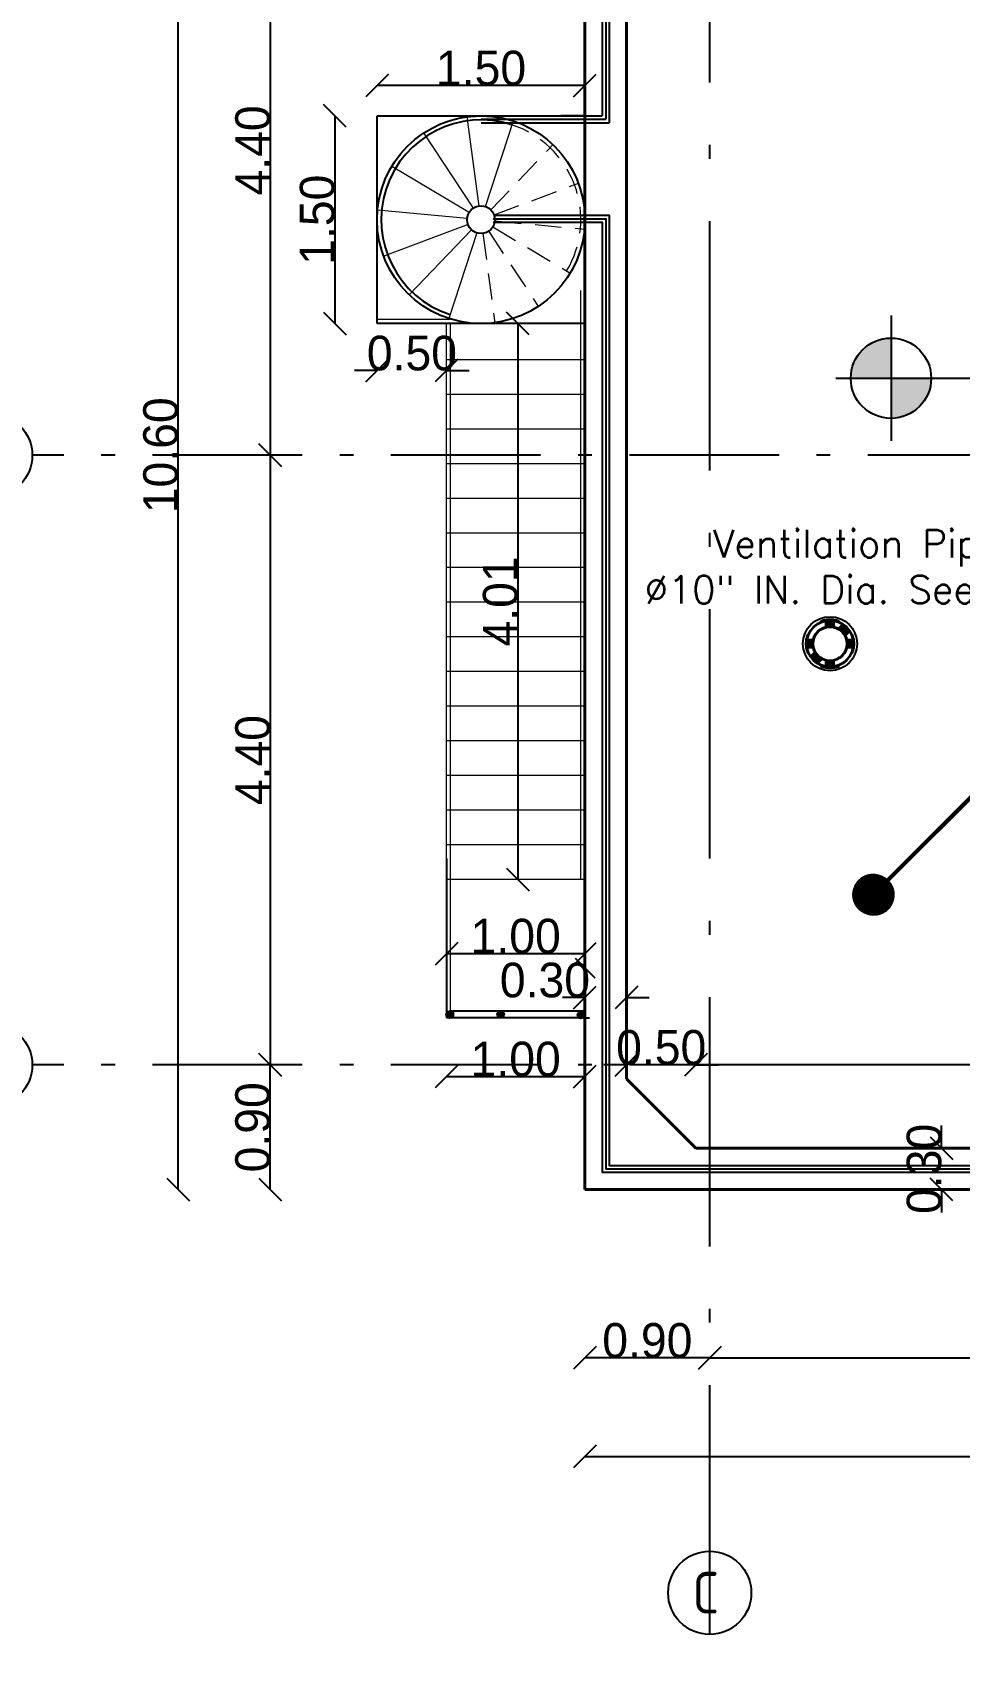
# Model space of a CAD drawing. Extents: x 151242 to 151523, y 158752 to 159354.
# Drawn here: x 151366.72 to 151373.41, y 159025.37 to 159037.05 of the extents above; entities that cross this region are included whole.
import ezdxf

# ---------------------------------------------------------------- set-up
doc = ezdxf.new("R2010")
doc.units = 0
doc.header["$LTSCALE"] = 3
doc.header["$MEASUREMENT"] = 0
doc.header["$PDMODE"] = 2
doc.header["$PDSIZE"] = 0.03
for name, pattern in [('ACAD_ISO10W100', [18, 12, -3, 0, -3]), ('AUSGEZOGEN', [0]), ('DASHED2', [0.375, 0.25, -0.125]), ('HIDDEN', [9.525, 6.35, -3.175]), ('VONLAYER', [0])]:
    doc.linetypes.add(name, pattern=pattern)
doc.layers.get('0').update_dxf_attribs({"linetype": 'CONTINUOUS'})
doc.layers.get('DEFPOINTS').update_dxf_attribs({"linetype": 'CONTINUOUS'})
for name, color, linetype in [('6', 2, 'CONTINUOUS'), ('axis', 8, 'ACAD_ISO10W100'), ('EBENE0', 7, 'AUSGEZOGEN'), ('ELEV', 1, 'CONTINUOUS'), ('HATCH', 40, 'CONTINUOUS'), ('HATSH', 252, 'CONTINUOUS'), ('LE', 141, 'CONTINUOUS'), ('MECNEK', 6, 'CONTINUOUS'), ('POLI', 3, 'CONTINUOUS'), ('Stairs', 231, 'CONTINUOUS'), ('TEXTS', 1, 'CONTINUOUS')]:
    doc.layers.add(name, color=color, linetype=linetype)
doc.layers.add('dimentions', color=241, linetype='CONTINUOUS', lineweight=20)
doc.layers.add('hah', color=41, linetype='CONTINUOUS', lineweight=9)
doc.styles.add('ISO8', font='iso8')
doc.styles.add('ROMANS', font='romans.shx')
doc.dimstyles.new('mais 1-100 plan', dxfattribs={"dimtxt": 0.25, "dimasz": 0.1635, "dimexe": 0.18, "dimexo": 0.0625, "dimgap": 0, "dimtad": 1, "dimzin": 0, "dimdsep": 46, "dimtxsty": 'Standard', "dimblk": 'OBLIQUE', "dimcen": 0, "dimse1": 1, "dimse2": 1, "dimclrd": 8, "dimclrt": 4, "dimadec": 0, "dimazin": 0, "dimtfac": 1, "dimtix": 1, "dimtofl": 0, "dimtmove": 0, "dimatfit": 3, "dimldrblk": 'OBLIQUE', "dimfxl": 0.18, "dimtolj": 1, "dimtzin": 0, "dimarcsym": 0})

# ---------------------------------------------------------------- blocks, each defined once
blk = doc.blocks.new('_OBLIQUE')
at = {"color": 0, "linetype": 'ByBlock'}
blk.add_line((-0.5, -0.5), (0.5, 0.5), dxfattribs=at)
blk = doc.blocks.new('*D303')
at = {"layer": '6', "color": 8, "linetype": 'Continuous', "lineweight": -2, "transparency": 16777216}
blk.add_line((151370.705, 159026.767), (151381.305, 159026.767), dxfattribs=at)
at = {"layer": 'DEFPOINTS', "color": 0, "linetype": 'Continuous', "transparency": 16777216}
for p in [(151381.305, 159026.767), (151370.705, 159025.904), (151381.305, 159025.904)]:
    blk.add_point(p, dxfattribs=at)
at = {"layer": '6', "color": 8, "linetype": 'Continuous', "lineweight": -2, "transparency": 16777216, "xscale": 0.1635000000000001, "yscale": 0.1635000000000001, "zscale": 0.1635000000000001, "rotation": 180}
blk.add_blockref('_OBLIQUE', (151370.705, 159026.767), dxfattribs=at)
at = {"layer": '6', "color": 8, "linetype": 'Continuous', "lineweight": -2, "transparency": 16777216, "xscale": 0.1635000000000001, "yscale": 0.1635000000000001, "zscale": 0.1635000000000001}
blk.add_blockref('_OBLIQUE', (151381.305, 159026.767), dxfattribs=at)
at = {"layer": '6', "color": 4, "linetype": 'Continuous', "transparency": 16777216, "insert": (151376.005, 159026.892), "char_height": 0.25, "attachment_point": 5}
blk.add_mtext('\\A1;10.60', dxfattribs=at)
blk = doc.blocks.new('*D304')
at = {"layer": '6', "color": 8, "linetype": 'Continuous', "lineweight": -2, "transparency": 16777216}
blk.add_line((151371.605, 159027.478), (151370.705, 159027.478), dxfattribs=at)
at = {"layer": 'DEFPOINTS', "color": 0, "linetype": 'Continuous', "transparency": 16777216}
for p in [(151370.705, 159027.478), (151370.705, 159025.373), (151371.605, 159025.373)]:
    blk.add_point(p, dxfattribs=at)
at = {"layer": '6', "color": 8, "linetype": 'Continuous', "lineweight": -2, "transparency": 16777216, "xscale": 0.1635000000000001, "yscale": 0.1635000000000001, "zscale": 0.1635000000000001, "rotation": 180}
blk.add_blockref('_OBLIQUE', (151370.705, 159027.478), dxfattribs=at)
at = {"layer": '6', "color": 8, "linetype": 'Continuous', "lineweight": -2, "transparency": 16777216, "xscale": 0.1635000000000001, "yscale": 0.1635000000000001, "zscale": 0.1635000000000001}
blk.add_blockref('_OBLIQUE', (151371.605, 159027.478), dxfattribs=at)
at = {"layer": '6', "color": 4, "linetype": 'Continuous', "transparency": 16777216, "insert": (151371.155, 159027.603), "char_height": 0.25, "attachment_point": 5}
blk.add_mtext('\\A1;0.90', dxfattribs=at)
blk = doc.blocks.new('*D305')
at = {"layer": '6', "color": 8, "linetype": 'Continuous', "lineweight": -2, "transparency": 16777216}
blk.add_line((151371.605, 159027.478), (151376.005, 159027.478), dxfattribs=at)
at = {"layer": 'DEFPOINTS', "color": 0, "linetype": 'Continuous', "transparency": 16777216}
for p in [(151371.605, 159030.175), (151376.005, 159030.175), (151376.005, 159027.478)]:
    blk.add_point(p, dxfattribs=at)
at = {"layer": '6', "color": 8, "linetype": 'Continuous', "lineweight": -2, "transparency": 16777216, "xscale": 0.1635000000000001, "yscale": 0.1635000000000001, "zscale": 0.1635000000000001, "rotation": 180}
blk.add_blockref('_OBLIQUE', (151371.605, 159027.478), dxfattribs=at)
at = {"layer": '6', "color": 8, "linetype": 'Continuous', "lineweight": -2, "transparency": 16777216, "xscale": 0.1635000000000001, "yscale": 0.1635000000000001, "zscale": 0.1635000000000001}
blk.add_blockref('_OBLIQUE', (151376.005, 159027.478), dxfattribs=at)
at = {"layer": '6', "color": 4, "linetype": 'Continuous', "transparency": 16777216, "insert": (151373.805, 159027.603), "char_height": 0.25, "attachment_point": 5}
blk.add_mtext('\\A1;4.40', dxfattribs=at)
blk = doc.blocks.new('*D314')
at = {"layer": '6', "color": 8, "linetype": 'Continuous', "lineweight": -2, "transparency": 16777216}
blk.add_line((151368.433, 159038.393), (151368.433, 159033.993), dxfattribs=at)
at = {"layer": 'DEFPOINTS', "color": 0, "linetype": 'Continuous', "transparency": 16777216}
for p in [(151366.838, 159038.393), (151366.838, 159033.993), (151368.433, 159033.993)]:
    blk.add_point(p, dxfattribs=at)
at = {"layer": '6', "color": 8, "linetype": 'Continuous', "lineweight": -2, "transparency": 16777216, "xscale": 0.1635000000000001, "yscale": 0.1635000000000001, "zscale": 0.1635000000000001}
for p, rotation in [((151368.433, 159038.393), 90), ((151368.433, 159033.993), 270)]:
    blk.add_blockref('_OBLIQUE', p, dxfattribs=dict(at, rotation=rotation))
at = {"layer": '6', "color": 4, "linetype": 'Continuous', "transparency": 16777216, "insert": (151368.308, 159036.193), "char_height": 0.25, "attachment_point": 5, "rotation": 90}
blk.add_mtext('\\A1;4.40', dxfattribs=at)
blk = doc.blocks.new('*D315')
at = {"layer": '6', "color": 8, "linetype": 'Continuous', "lineweight": -2, "transparency": 16777216}
blk.add_line((151368.433, 159033.993), (151368.433, 159029.593), dxfattribs=at)
at = {"layer": 'DEFPOINTS', "color": 0, "linetype": 'Continuous', "transparency": 16777216}
for p in [(151366.838, 159033.993), (151366.838, 159029.593), (151368.433, 159029.593)]:
    blk.add_point(p, dxfattribs=at)
at = {"layer": '6', "color": 8, "linetype": 'Continuous', "lineweight": -2, "transparency": 16777216, "xscale": 0.1635000000000001, "yscale": 0.1635000000000001, "zscale": 0.1635000000000001}
for p, rotation in [((151368.433, 159033.993), 90), ((151368.433, 159029.593), 270)]:
    blk.add_blockref('_OBLIQUE', p, dxfattribs=dict(at, rotation=rotation))
at = {"layer": '6', "color": 4, "linetype": 'Continuous', "transparency": 16777216, "insert": (151368.308, 159031.793), "char_height": 0.25, "attachment_point": 5, "rotation": 90}
blk.add_mtext('\\A1;4.40', dxfattribs=at)
blk = doc.blocks.new('*D316')
at = {"layer": '6', "color": 8, "linetype": 'Continuous', "lineweight": -2, "transparency": 16777216}
blk.add_line((151368.433, 159028.693), (151368.433, 159029.593), dxfattribs=at)
at = {"layer": 'DEFPOINTS', "color": 0, "linetype": 'Continuous', "transparency": 16777216}
for p in [(151366.838, 159029.593), (151368.433, 159029.593), (151366.838, 159028.693)]:
    blk.add_point(p, dxfattribs=at)
at = {"layer": '6', "color": 8, "linetype": 'Continuous', "lineweight": -2, "transparency": 16777216, "xscale": 0.1635000000000001, "yscale": 0.1635000000000001, "zscale": 0.1635000000000001}
for p, rotation in [((151368.433, 159029.593), 90), ((151368.433, 159028.693), 270)]:
    blk.add_blockref('_OBLIQUE', p, dxfattribs=dict(at, rotation=rotation))
at = {"layer": '6', "color": 4, "linetype": 'Continuous', "transparency": 16777216, "insert": (151368.308, 159029.143), "char_height": 0.25, "attachment_point": 5, "rotation": 90}
blk.add_mtext('\\A1;0.90', dxfattribs=at)
blk = doc.blocks.new('*D317')
at = {"layer": '6', "color": 8, "linetype": 'Continuous', "lineweight": -2, "transparency": 16777216}
blk.add_line((151367.769, 159028.693), (151367.769, 159039.293), dxfattribs=at)
at = {"layer": 'DEFPOINTS', "color": 0, "linetype": 'Continuous', "transparency": 16777216}
for p in [(151365.495, 159039.293), (151367.769, 159039.293), (151365.495, 159028.693)]:
    blk.add_point(p, dxfattribs=at)
at = {"layer": '6', "color": 8, "linetype": 'Continuous', "lineweight": -2, "transparency": 16777216, "xscale": 0.1635000000000001, "yscale": 0.1635000000000001, "zscale": 0.1635000000000001}
for p, rotation in [((151367.769, 159039.293), 90), ((151367.769, 159028.693), 270)]:
    blk.add_blockref('_OBLIQUE', p, dxfattribs=dict(at, rotation=rotation))
at = {"layer": '6', "color": 4, "linetype": 'Continuous', "transparency": 16777216, "insert": (151367.644, 159033.993), "char_height": 0.25, "attachment_point": 5, "rotation": 90}
blk.add_mtext('\\A1;10.60', dxfattribs=at)
blk = doc.blocks.new('*D318')
at = {"layer": '6', "color": 8, "linetype": 'Continuous', "lineweight": -2, "transparency": 16777216}
blk.add_line((151370.705, 159036.661), (151369.206, 159036.661), dxfattribs=at)
at = {"layer": 'DEFPOINTS', "color": 0, "linetype": 'Continuous', "transparency": 16777216}
for p in [(151369.206, 159036.661), (151369.206, 159036.443), (151370.705, 159036.443)]:
    blk.add_point(p, dxfattribs=at)
at = {"layer": '6', "color": 8, "linetype": 'Continuous', "lineweight": -2, "transparency": 16777216, "xscale": 0.1635000000000001, "yscale": 0.1635000000000001, "zscale": 0.1635000000000001}
for p, rotation in [((151369.206, 159036.661), 179.999999998888), ((151370.705, 159036.661), 359.999999998888)]:
    blk.add_blockref('_OBLIQUE', p, dxfattribs=dict(at, rotation=rotation))
at = {"layer": '6', "color": 4, "linetype": 'Continuous', "transparency": 16777216, "insert": (151369.955, 159036.786), "char_height": 0.25, "attachment_point": 5, "rotation": 360}
blk.add_mtext('\\A1;1.50', dxfattribs=at)
blk = doc.blocks.new('*D319')
at = {"layer": '6', "color": 8, "linetype": 'Continuous', "lineweight": -2, "transparency": 16777216}
blk.add_line((151368.899, 159036.443), (151368.899, 159034.943), dxfattribs=at)
at = {"layer": 'DEFPOINTS', "color": 0, "linetype": 'Continuous', "transparency": 16777216}
for p in [(151369.206, 159036.443), (151368.899, 159034.943), (151369.206, 159034.943)]:
    blk.add_point(p, dxfattribs=at)
at = {"layer": '6', "color": 8, "linetype": 'Continuous', "lineweight": -2, "transparency": 16777216, "xscale": 0.1635000000000001, "yscale": 0.1635000000000001, "zscale": 0.1635000000000001}
for p, rotation in [((151368.899, 159036.443), 90), ((151368.899, 159034.943), 270)]:
    blk.add_blockref('_OBLIQUE', p, dxfattribs=dict(at, rotation=rotation))
at = {"layer": '6', "color": 4, "linetype": 'Continuous', "transparency": 16777216, "insert": (151368.774, 159035.693), "char_height": 0.25, "attachment_point": 5, "rotation": 90}
blk.add_mtext('\\A1;1.50', dxfattribs=at)
blk = doc.blocks.new('*D320')
at = {"layer": '6', "color": 8, "linetype": 'Continuous', "lineweight": -2, "transparency": 16777216}
for p, q in [((151369.206, 159034.604), (151369.043, 159034.604)), ((151369.705, 159034.604), (151369.869, 159034.604))]:
    blk.add_line(p, q, dxfattribs=at)
at = {"layer": 'DEFPOINTS', "color": 0, "linetype": 'Continuous', "transparency": 16777216}
for p in [(151369.206, 159034.847), (151369.705, 159034.847), (151369.705, 159034.604)]:
    blk.add_point(p, dxfattribs=at)
at = {"layer": '6', "color": 8, "linetype": 'Continuous', "lineweight": -2, "transparency": 16777216, "xscale": 0.1635000000000001, "yscale": 0.1635000000000001, "zscale": 0.1635000000000001}
blk.add_blockref('_OBLIQUE', (151369.206, 159034.604), dxfattribs=at)
at = {"layer": '6', "color": 8, "linetype": 'Continuous', "lineweight": -2, "transparency": 16777216, "xscale": 0.1635000000000001, "yscale": 0.1635000000000001, "zscale": 0.1635000000000001, "rotation": 180}
blk.add_blockref('_OBLIQUE', (151369.705, 159034.604), dxfattribs=at)
at = {"layer": '6', "color": 4, "linetype": 'Continuous', "transparency": 16777216, "insert": (151369.456, 159034.729), "char_height": 0.25, "attachment_point": 5}
blk.add_mtext('\\A1;0.50', dxfattribs=at)
blk = doc.blocks.new('*D321')
at = {"layer": '6', "color": 8, "linetype": 'Continuous', "lineweight": -2, "transparency": 16777216}
blk.add_line((151370.22, 159034.943), (151370.22, 159030.932), dxfattribs=at)
at = {"layer": 'DEFPOINTS', "color": 0, "linetype": 'Continuous', "transparency": 16777216}
for p in [(151370.205, 159034.943), (151370.205, 159030.932), (151370.22, 159030.932)]:
    blk.add_point(p, dxfattribs=at)
at = {"layer": '6', "color": 8, "linetype": 'Continuous', "lineweight": -2, "transparency": 16777216, "xscale": 0.1635000000000001, "yscale": 0.1635000000000001, "zscale": 0.1635000000000001}
for p, rotation in [((151370.22, 159034.943), 90), ((151370.22, 159030.932), 270)]:
    blk.add_blockref('_OBLIQUE', p, dxfattribs=dict(at, rotation=rotation))
at = {"layer": '6', "color": 4, "linetype": 'Continuous', "transparency": 16777216, "insert": (151370.095, 159032.938), "char_height": 0.25, "attachment_point": 5, "rotation": 90}
blk.add_mtext('\\A1;4.01', dxfattribs=at)
blk = doc.blocks.new('*D322')
at = {"layer": '6', "color": 8, "linetype": 'Continuous', "lineweight": -2, "transparency": 16777216}
blk.add_line((151370.705, 159030.396), (151369.705, 159030.396), dxfattribs=at)
at = {"layer": 'DEFPOINTS', "color": 0, "linetype": 'Continuous', "transparency": 16777216}
for p in [(151369.705, 159030.399), (151369.705, 159030.396), (151370.705, 159030.399)]:
    blk.add_point(p, dxfattribs=at)
at = {"layer": '6', "color": 8, "linetype": 'Continuous', "lineweight": -2, "transparency": 16777216, "xscale": 0.1635000000000001, "yscale": 0.1635000000000001, "zscale": 0.1635000000000001, "rotation": 180}
blk.add_blockref('_OBLIQUE', (151369.705, 159030.396), dxfattribs=at)
at = {"layer": '6', "color": 8, "linetype": 'Continuous', "lineweight": -2, "transparency": 16777216, "xscale": 0.1635000000000001, "yscale": 0.1635000000000001, "zscale": 0.1635000000000001}
blk.add_blockref('_OBLIQUE', (151370.705, 159030.396), dxfattribs=at)
at = {"layer": '6', "color": 4, "linetype": 'Continuous', "transparency": 16777216, "insert": (151370.205, 159030.521), "char_height": 0.25, "attachment_point": 5}
blk.add_mtext('\\A1;1.00', dxfattribs=at)
blk = doc.blocks.new('*D323')
at = {"layer": '6', "color": 8, "linetype": 'Continuous', "lineweight": -2, "transparency": 16777216}
blk.add_line((151369.705, 159029.509), (151370.705, 159029.509), dxfattribs=at)
at = {"layer": 'DEFPOINTS', "color": 0, "linetype": 'Continuous', "transparency": 16777216}
for p in [(151369.705, 159029.933), (151370.705, 159029.933), (151370.705, 159029.509)]:
    blk.add_point(p, dxfattribs=at)
at = {"layer": '6', "color": 8, "linetype": 'Continuous', "lineweight": -2, "transparency": 16777216, "xscale": 0.1635000000000001, "yscale": 0.1635000000000001, "zscale": 0.1635000000000001, "rotation": 180}
blk.add_blockref('_OBLIQUE', (151369.705, 159029.509), dxfattribs=at)
at = {"layer": '6', "color": 8, "linetype": 'Continuous', "lineweight": -2, "transparency": 16777216, "xscale": 0.1635000000000001, "yscale": 0.1635000000000001, "zscale": 0.1635000000000001}
blk.add_blockref('_OBLIQUE', (151370.705, 159029.509), dxfattribs=at)
at = {"layer": '6', "color": 4, "linetype": 'Continuous', "transparency": 16777216, "insert": (151370.205, 159029.634), "char_height": 0.25, "attachment_point": 5}
blk.add_mtext('\\A1;1.00', dxfattribs=at)
blk = doc.blocks.new('*D325')
at = {"layer": '6', "color": 8, "linetype": 'Continuous', "lineweight": -2, "transparency": 16777216}
for p, q in [((151373.278, 159028.993), (151373.278, 159029.156)), ((151373.278, 159028.693), (151373.278, 159028.529))]:
    blk.add_line(p, q, dxfattribs=at)
at = {"layer": 'DEFPOINTS', "color": 0, "linetype": 'Continuous', "transparency": 16777216}
for p in [(151373.278, 159028.993), (151373.278, 159028.693), (151373.278, 159028.693)]:
    blk.add_point(p, dxfattribs=at)
at = {"layer": '6', "color": 8, "linetype": 'Continuous', "lineweight": -2, "transparency": 16777216, "xscale": 0.1635000000000001, "yscale": 0.1635000000000001, "zscale": 0.1635000000000001}
for p, rotation in [((151373.278, 159028.993), 270), ((151373.278, 159028.693), 90)]:
    blk.add_blockref('_OBLIQUE', p, dxfattribs=dict(at, rotation=rotation))
at = {"layer": '6', "color": 4, "linetype": 'Continuous', "transparency": 16777216, "insert": (151373.153, 159028.843), "char_height": 0.25, "attachment_point": 5, "rotation": 90}
blk.add_mtext('\\A1;0.30', dxfattribs=at)
blk = doc.blocks.new('*D326')
at = {"color": 8, "linetype": 'Continuous', "lineweight": -2, "transparency": 16777216}
blk.add_line((151380.505, 159029.593), (151371.505, 159029.593), dxfattribs=at)
at = {"layer": 'DEFPOINTS', "color": 0, "linetype": 'Continuous', "transparency": 16777216}
for p in [(151371.505, 159029.593), (151371.505, 159028.993), (151380.505, 159028.993)]:
    blk.add_point(p, dxfattribs=at)
at = {"color": 8, "linetype": 'Continuous', "lineweight": -2, "transparency": 16777216, "xscale": 0.1635000000000001, "yscale": 0.1635000000000001, "zscale": 0.1635000000000001, "rotation": 180}
blk.add_blockref('_OBLIQUE', (151371.505, 159029.593), dxfattribs=at)
at = {"color": 8, "linetype": 'Continuous', "lineweight": -2, "transparency": 16777216, "xscale": 0.1635000000000001, "yscale": 0.1635000000000001, "zscale": 0.1635000000000001}
blk.add_blockref('_OBLIQUE', (151380.505, 159029.593), dxfattribs=at)
at = {"color": 4, "linetype": 'Continuous', "transparency": 16777216, "insert": (151376.005, 159029.718), "char_height": 0.25, "attachment_point": 5}
blk.add_mtext('\\A1;9.00', dxfattribs=at)
blk = doc.blocks.new('*D327')
at = {"color": 8, "linetype": 'Continuous', "lineweight": -2, "transparency": 16777216}
for p, q in [((151371.005, 159029.593), (151370.842, 159029.593)), ((151371.505, 159029.593), (151371.669, 159029.593))]:
    blk.add_line(p, q, dxfattribs=at)
at = {"layer": 'DEFPOINTS', "color": 0, "linetype": 'Continuous', "transparency": 16777216}
for p in [(151371.005, 159029.593), (151371.005, 159029.493), (151371.505, 159028.993)]:
    blk.add_point(p, dxfattribs=at)
at = {"color": 8, "linetype": 'Continuous', "lineweight": -2, "transparency": 16777216, "xscale": 0.1635000000000001, "yscale": 0.1635000000000001, "zscale": 0.1635000000000001}
blk.add_blockref('_OBLIQUE', (151371.005, 159029.593), dxfattribs=at)
at = {"color": 8, "linetype": 'Continuous', "lineweight": -2, "transparency": 16777216, "xscale": 0.1635000000000001, "yscale": 0.1635000000000001, "zscale": 0.1635000000000001, "rotation": 180}
blk.add_blockref('_OBLIQUE', (151371.505, 159029.593), dxfattribs=at)
at = {"color": 4, "linetype": 'Continuous', "transparency": 16777216, "insert": (151371.255, 159029.718), "char_height": 0.25, "attachment_point": 5}
blk.add_mtext('\\A1;0.50', dxfattribs=at)

msp = doc.modelspace()

# ---------------------------------------------------------------- hatches: boundary and pattern name
at = {"layer": 'hah', "ltscale": 4}
h = msp.add_hatch(dxfattribs=at)
h.set_pattern_fill('ANSI31', color=256, scale=0.01, angle=17.5, style=0)
h.set_pattern_definition([(62.50002083, (151441.1881079, 158291.7100981), (-0.0011087637513, 0.0005771853634), [])])
h.paths.add_polyline_path([(151372.645, 159030.778, 1), (151372.93, 159030.867, 1)])
h = msp.add_hatch(dxfattribs=at)
h.set_pattern_fill('ANSI31', color=8, scale=0.004, angle=107.5, style=0)
h.set_pattern_definition([(152.50002438, (151668.43239956, 159058.1828445), (-0.0002308741179, -0.0004435055148), [])])
h.paths.add_polyline_path([(151372.805, 159030.766, 1), (151372.769, 159030.88, 1)])
at = {"layer": 'HATCH', "lineweight": -3, "ltscale": 10}
h = msp.add_hatch(color=6, dxfattribs=at)
h.paths.add_polyline_path([(151372.913, 159034.839, 0.414214), (151372.623, 159034.549), (151372.913, 159034.549)])
h.paths.add_polyline_path([(151373.203, 159034.549), (151372.913, 159034.549), (151372.913, 159034.259, 0.414214)])
at = {"layer": 'HATCH'}
h = msp.add_hatch(color=256, dxfattribs=at)
h.paths.add_polyline_path([(151372.351, 159032.603), (151372.356, 159032.603, -0.061675), (151372.353, 159032.633), (151372.348, 159032.633, 0.059213)])
h.paths.add_polyline_path([(151372.348, 159032.633), (151372.353, 159032.633, -0.061675), (151372.356, 159032.662), (151372.351, 159032.662, 0.059213)])
h.paths.add_polyline_path([(151372.443, 159032.754), (151372.443, 159032.749, -0.061675), (151372.473, 159032.753), (151372.473, 159032.758, 0.059213)])
h.paths.add_polyline_path([(151372.486, 159032.757), (151372.483, 159032.755), (151372.484, 159032.757, 0.022011), (151372.473, 159032.758), (151372.473, 159032.753, -0.061675), (151372.502, 159032.749), (151372.502, 159032.754, 0.033393)])
h.paths.add_polyline_path([(151372.598, 159032.633), (151372.593, 159032.633, -0.061675), (151372.589, 159032.603), (151372.594, 159032.603, 0.059213)])
h.paths.add_polyline_path([(151372.593, 159032.633), (151372.598, 159032.633, 0.059213), (151372.594, 159032.662), (151372.589, 159032.662, -0.061675)])
h.paths.add_polyline_path([(151372.473, 159032.508), (151372.473, 159032.513, -0.061675), (151372.443, 159032.516), (151372.443, 159032.511, 0.059213)])
h.paths.add_polyline_path([(151372.502, 159032.511), (151372.502, 159032.516, -0.061675), (151372.473, 159032.513), (151372.473, 159032.508, 0.059213)])
h = msp.add_hatch(color=256, dxfattribs=at)
h.paths.add_polyline_path([(151372.424, 159032.464), (151372.425, 159032.469, -0.029495), (151372.406, 159032.475), (151372.404, 159032.471, 0.029495)])
h.paths.add_polyline_path([(151372.52, 159032.469), (151372.522, 159032.464, 0.029495), (151372.541, 159032.471), (151372.539, 159032.475, -0.029495)])
h.paths.add_polyline_path([(151372.539, 159032.79), (151372.541, 159032.795, 0.029495), (151372.522, 159032.802), (151372.52, 159032.797, -0.029495)])
h.paths.add_polyline_path([(151372.425, 159032.797), (151372.424, 159032.802, 0.029495), (151372.404, 159032.795), (151372.406, 159032.79, -0.029495)])
h = msp.add_hatch(color=256, dxfattribs=at)
h.paths.add_polyline_path([(151372.311, 159032.564), (151372.315, 159032.566, -0.029495), (151372.308, 159032.585), (151372.304, 159032.584, 0.029495)])
h.paths.add_polyline_path([(151372.315, 159032.699), (151372.311, 159032.701, 0.029495), (151372.304, 159032.682), (151372.308, 159032.68, -0.029495)])
h.paths.add_polyline_path([(151372.635, 159032.701), (151372.63, 159032.699, -0.029495), (151372.637, 159032.68), (151372.642, 159032.682, 0.029495)])
h.paths.add_polyline_path([(151372.642, 159032.584), (151372.637, 159032.585, -0.029495), (151372.63, 159032.566), (151372.635, 159032.564, 0.029495)])
at = {"layer": 'Stairs', "linetype": 'VONLAYER'}
h = msp.add_hatch(color=256, dxfattribs=at)
edge = h.paths.add_edge_path()
edge.add_arc((151369.728, 159029.956), 0.025, 0, 360)
h = msp.add_hatch(color=256, dxfattribs=at)
edge = h.paths.add_edge_path()
edge.add_arc((151370.097, 159029.959), 0.025, 0, 360)
h = msp.add_hatch(color=256, dxfattribs=at)
edge = h.paths.add_edge_path()
edge.add_arc((151370.676, 159029.954), 0.025, 0, 360)

# ---------------------------------------------------------------- linework, layer by layer
at = {"layer": '6', "color": 8, "linetype": 'Continuous'}
for p, q in [((151370.705, 159030.079), (151370.542, 159030.079)), ((151371.005, 159030.079), (151371.169, 159030.079))]:
    msp.add_line(p, q, dxfattribs=at)
at = {"layer": 'axis', "ltscale": 0.05}
msp.add_line((151371.605, 159025.483), (151371.605, 159043.255), dxfattribs=at)
at = {"layer": 'axis', "ltscale": 0.03}
for p, q in [((151380.705, 159033.993), (151366.717, 159033.993)), ((151380.705, 159029.593), (151366.717, 159029.593))]:
    msp.add_line(p, q, dxfattribs=at)
at = {"layer": 'dimentions'}
for p, q in [((151369.942, 159035.792), (151369.855, 159036.436)), ((151369.986, 159035.788), (151370.188, 159036.406)), ((151369.9, 159035.776), (151369.543, 159036.319)), ((151369.87, 159035.744), (151369.312, 159036.078)), ((151369.856, 159035.702), (151369.208, 159035.761)), ((151369.862, 159035.658), (151369.253, 159035.43)), ((151369.886, 159035.621), (151369.436, 159035.151)), ((151369.924, 159035.598), (151369.723, 159034.98)), ((151370.675, 159030.932), (151370.675, 159035.182)), ((151369.735, 159034.973), (151369.206, 159034.973)), ((151369.705, 159034.943), (151369.206, 159034.943)), ((151369.705, 159029.933), (151369.705, 159034.943)), ((151369.735, 159029.933), (151369.735, 159034.943)), ((151370.705, 159034.682), (151369.705, 159034.682)), ((151370.705, 159034.592), (151370.705, 159033.092)), ((151370.705, 159034.432), (151369.705, 159034.432)), ((151370.705, 159034.182), (151369.705, 159034.182)), ((151370.705, 159033.932), (151369.705, 159033.932)), ((151370.705, 159033.682), (151369.705, 159033.682)), ((151370.705, 159033.432), (151369.705, 159033.432)), ((151370.705, 159033.182), (151369.705, 159033.182)), ((151370.705, 159030.392), (151370.705, 159033.092)), ((151370.705, 159032.932), (151369.705, 159032.932)), ((151370.705, 159032.682), (151369.705, 159032.682)), ((151370.705, 159032.432), (151369.705, 159032.432)), ((151370.705, 159032.182), (151369.705, 159032.182)), ((151370.705, 159031.932), (151369.705, 159031.932)), ((151370.705, 159031.682), (151369.705, 159031.682)), ((151370.705, 159031.432), (151369.705, 159031.432)), ((151370.705, 159031.182), (151369.705, 159031.182)), ((151370.705, 159030.932), (151369.705, 159030.932))]:
    msp.add_line(p, q, dxfattribs=at)
at = {"layer": 'dimentions', "color": 1, "linetype": 'HIDDEN', "ltscale": 0.01}
for p, q in [((151370.025, 159035.765), (151370.474, 159036.234)), ((151370.049, 159035.728), (151370.658, 159035.956)), ((151370.055, 159035.684), (151370.702, 159035.625)), ((151369.969, 159035.594), (151370.055, 159034.95)), ((151370.01, 159035.609), (151370.368, 159035.067)), ((151370.041, 159035.641), (151370.599, 159035.308))]:
    msp.add_line(p, q, dxfattribs=at)
msp.add_arc((151369.955, 159035.693), 0.72, 329.0842, 71.9413, dxfattribs=at)
at = {"layer": 'EBENE0', "linetype": 'AUSGEZOGEN', "lineweight": 40}
for p, q in [((151370.705, 159028.693), (151370.705, 159039.293)), ((151371.005, 159029.493), (151371.005, 159038.493)), ((151371.005, 159029.493), (151371.505, 159028.993)), ((151380.505, 159028.993), (151371.505, 159028.993)), ((151381.305, 159028.693), (151370.705, 159028.693))]:
    msp.add_line(p, q, dxfattribs=at)
at = {"layer": 'EBENE0', "color": 2, "linetype": 'AUSGEZOGEN'}
for p, q in [((151371.005, 159032.372), (151371.005, 159031.972)), ((151370.705, 159030.872), (151370.705, 159030.472)), ((151371.005, 159030.872), (151371.005, 159030.472)), ((151371.005, 159030.872), (151371.005, 159030.472)), ((151370.705, 159030.492), (151370.705, 159030.092))]:
    msp.add_line(p, q, dxfattribs=at)
at = {"layer": 'EBENE0', "color": 3, "linetype": 'AUSGEZOGEN'}
msp.add_line((151370.634, 159030.363), (151370.776, 159030.222), dxfattribs=at)
at = {"layer": 'ELEV'}
for points in [[(151370.83, 159035.675), (151370.83, 159028.818), (151381.18, 159028.818), (151381.18, 159039.168), (151370.83, 159039.168), (151370.83, 159036.443)], [(151370.855, 159035.7), (151370.855, 159028.843), (151381.155, 159028.843), (151381.155, 159039.143), (151370.855, 159039.143), (151370.855, 159036.418)], [(151370.88, 159035.725), (151370.88, 159028.868), (151381.13, 159028.868), (151381.13, 159039.118), (151370.88, 159039.118), (151370.88, 159036.393)], [(151369.955, 159036.443), (151370.83, 159036.443)], [(151369.955, 159036.418), (151370.855, 159036.418)], [(151369.955, 159036.393), (151370.88, 159036.393)], [(151370.042, 159035.7), (151370.855, 159035.7), (151370.855, 159035.461)], [(151370.042, 159035.675), (151370.83, 159035.675), (151370.83, 159035.461)], [(151370.055, 159035.725), (151370.88, 159035.725), (151370.88, 159035.461)]]:
    msp.add_lwpolyline(points, dxfattribs=at)
at = {"layer": 'hah', "ltscale": 4, "const_width": 0.03}
msp.add_lwpolyline([(151376.323, 159034.358), (151372.787, 159030.823)], dxfattribs=at)
at = {"layer": 'HATCH', "color": 6, "lineweight": -3, "ltscale": 10}
for p, q in [((151372.915, 159035.001), (151372.915, 159034.097)), ((151372.515, 159034.549), (151375.582, 159034.549))]:
    msp.add_line(p, q, dxfattribs=at)
at = {"layer": 'HATCH'}
for p, q in [((151372.445, 159032.757), (151372.445, 159032.796)), ((151372.448, 159032.757), (151372.448, 159032.797)), ((151372.451, 159032.758), (151372.451, 159032.797)), ((151372.454, 159032.758), (151372.454, 159032.798)), ((151372.457, 159032.759), (151372.457, 159032.798)), ((151372.46, 159032.759), (151372.46, 159032.798)), ((151372.463, 159032.759), (151372.463, 159032.799)), ((151372.466, 159032.76), (151372.466, 159032.799)), ((151372.469, 159032.76), (151372.469, 159032.799)), ((151372.472, 159032.76), (151372.472, 159032.799)), ((151372.475, 159032.76), (151372.475, 159032.799)), ((151372.479, 159032.76), (151372.479, 159032.799)), ((151372.482, 159032.759), (151372.482, 159032.799)), ((151372.485, 159032.759), (151372.485, 159032.798)), ((151372.488, 159032.759), (151372.488, 159032.798)), ((151372.491, 159032.758), (151372.491, 159032.798)), ((151372.494, 159032.758), (151372.494, 159032.797)), ((151372.497, 159032.757), (151372.497, 159032.797)), ((151372.5, 159032.757), (151372.5, 159032.797)), ((151372.535, 159032.743), (151372.532, 159032.747)), ((151372.563, 159032.772), (151372.535, 159032.744)), ((151372.591, 159032.696), (151372.536, 159032.751)), ((151372.568, 159032.768), (151372.54, 159032.74)), ((151372.595, 159032.7), (151372.54, 159032.755)), ((151372.573, 159032.765), (151372.545, 159032.737)), ((151372.6, 159032.705), (151372.545, 159032.76)), ((151372.604, 159032.709), (151372.549, 159032.764)), ((151372.578, 159032.761), (151372.55, 159032.733)), ((151372.608, 159032.713), (151372.553, 159032.768)), ((151372.583, 159032.757), (151372.555, 159032.729)), ((151372.613, 159032.717), (151372.557, 159032.773)), ((151372.587, 159032.753), (151372.56, 159032.725)), ((151372.592, 159032.749), (151372.564, 159032.721)), ((151372.596, 159032.744), (151372.568, 159032.716)), ((151372.6, 159032.74), (151372.572, 159032.712)), ((151372.603, 159032.736), (151372.576, 159032.763)), ((151372.604, 159032.735), (151372.576, 159032.707)), ((151372.607, 159032.73), (151372.579, 159032.702)), ((151372.346, 159032.647), (151372.307, 159032.647)), ((151372.346, 159032.644), (151372.307, 159032.644)), ((151372.346, 159032.641), (151372.307, 159032.641)), ((151372.346, 159032.637), (151372.307, 159032.637)), ((151372.346, 159032.634), (151372.307, 159032.634)), ((151372.346, 159032.631), (151372.307, 159032.631)), ((151372.346, 159032.628), (151372.307, 159032.628)), ((151372.346, 159032.625), (151372.307, 159032.625)), ((151372.346, 159032.622), (151372.307, 159032.622)), ((151372.346, 159032.619), (151372.307, 159032.619)), ((151372.347, 159032.616), (151372.307, 159032.616)), ((151372.348, 159032.656), (151372.308, 159032.656)), ((151372.347, 159032.653), (151372.308, 159032.653)), ((151372.347, 159032.65), (151372.308, 159032.65)), ((151372.347, 159032.613), (151372.308, 159032.613)), ((151372.349, 159032.662), (151372.309, 159032.662)), ((151372.348, 159032.659), (151372.309, 159032.659)), ((151372.611, 159032.725), (151372.583, 159032.696)), ((151372.587, 159032.692), (151372.583, 159032.695)), ((151372.614, 159032.719), (151372.586, 159032.691)), ((151372.636, 159032.662), (151372.596, 159032.662)), ((151372.637, 159032.659), (151372.597, 159032.659)), ((151372.637, 159032.656), (151372.598, 159032.656)), ((151372.638, 159032.653), (151372.598, 159032.653)), ((151372.638, 159032.613), (151372.598, 159032.613)), ((151372.638, 159032.65), (151372.599, 159032.65)), ((151372.638, 159032.647), (151372.599, 159032.647)), ((151372.638, 159032.644), (151372.599, 159032.644)), ((151372.639, 159032.641), (151372.599, 159032.641)), ((151372.638, 159032.622), (151372.599, 159032.622)), ((151372.638, 159032.619), (151372.599, 159032.619)), ((151372.638, 159032.616), (151372.599, 159032.616)), ((151372.639, 159032.637), (151372.6, 159032.637)), ((151372.639, 159032.634), (151372.6, 159032.634)), ((151372.639, 159032.631), (151372.6, 159032.631)), ((151372.639, 159032.628), (151372.6, 159032.628)), ((151372.639, 159032.625), (151372.6, 159032.625)), ((151372.348, 159032.61), (151372.308, 159032.61)), ((151372.348, 159032.607), (151372.309, 159032.607)), ((151372.349, 159032.604), (151372.309, 159032.604)), ((151372.362, 159032.571), (151372.333, 159032.542)), ((151372.388, 159032.493), (151372.333, 159032.548)), ((151372.365, 159032.565), (151372.337, 159032.537)), ((151372.393, 159032.497), (151372.337, 159032.553)), ((151372.369, 159032.56), (151372.341, 159032.532)), ((151372.371, 159032.501), (151372.341, 159032.531)), ((151372.397, 159032.502), (151372.342, 159032.557)), ((151372.372, 159032.555), (151372.344, 159032.527)), ((151372.401, 159032.506), (151372.346, 159032.561)), ((151372.376, 159032.55), (151372.348, 159032.523)), ((151372.405, 159032.51), (151372.35, 159032.566)), ((151372.38, 159032.546), (151372.353, 159032.518)), ((151372.41, 159032.515), (151372.355, 159032.57)), ((151372.384, 159032.541), (151372.357, 159032.514)), ((151372.361, 159032.572), (151372.359, 159032.574)), ((151372.389, 159032.537), (151372.361, 159032.51)), ((151372.394, 159032.533), (151372.366, 159032.506)), ((151372.399, 159032.53), (151372.371, 159032.502)), ((151372.404, 159032.526), (151372.376, 159032.498)), ((151372.409, 159032.523), (151372.381, 159032.494)), ((151372.415, 159032.52), (151372.386, 159032.491)), ((151372.414, 159032.519), (151372.412, 159032.521)), ((151372.445, 159032.469), (151372.445, 159032.509)), ((151372.448, 159032.469), (151372.448, 159032.508)), ((151372.451, 159032.468), (151372.451, 159032.508)), ((151372.454, 159032.468), (151372.454, 159032.507)), ((151372.457, 159032.467), (151372.457, 159032.507)), ((151372.46, 159032.467), (151372.46, 159032.506)), ((151372.463, 159032.467), (151372.463, 159032.506)), ((151372.466, 159032.467), (151372.466, 159032.506)), ((151372.469, 159032.467), (151372.469, 159032.506)), ((151372.472, 159032.467), (151372.472, 159032.506)), ((151372.475, 159032.467), (151372.475, 159032.506)), ((151372.479, 159032.467), (151372.479, 159032.506)), ((151372.482, 159032.467), (151372.482, 159032.506)), ((151372.485, 159032.467), (151372.485, 159032.506)), ((151372.488, 159032.467), (151372.488, 159032.507)), ((151372.491, 159032.468), (151372.491, 159032.507)), ((151372.494, 159032.468), (151372.494, 159032.508)), ((151372.497, 159032.468), (151372.497, 159032.508)), ((151372.5, 159032.469), (151372.5, 159032.509)), ((151372.636, 159032.604), (151372.596, 159032.604)), ((151372.637, 159032.607), (151372.597, 159032.607)), ((151372.637, 159032.61), (151372.598, 159032.61))]:
    msp.add_line(p, q, dxfattribs=at)
at = {"layer": 'HATCH', "color": 6, "lineweight": -3, "ltscale": 10}
msp.add_circle((151372.913, 159034.549), 0.29, dxfattribs=at)
at = {"layer": 'HATSH'}
for centre in [(151366.417, 159033.993), (151366.417, 159029.593), (151371.605, 159025.783)]:
    msp.add_circle(centre, 0.3, dxfattribs=at)
at = {"layer": 'LE'}
for p, q in [((151369.206, 159034.943), (151369.206, 159036.443)), ((151369.206, 159036.443), (151370.705, 159036.443)), ((151370.705, 159034.943), (151369.206, 159034.943))]:
    msp.add_line(p, q, dxfattribs=at)
for radius in [0.75, 0.1]:
    msp.add_circle((151369.955, 159035.693), radius, dxfattribs=at)
msp.add_arc((151369.955, 159035.693), 0.72, 71.9413, 251.9413, dxfattribs=at)
at = {"layer": 'MECNEK'}
for p, q in [((151372.404, 159032.795), (151372.406, 159032.79)), ((151372.424, 159032.802), (151372.425, 159032.797)), ((151372.443, 159032.756), (151372.443, 159032.796)), ((151372.443, 159032.749), (151372.443, 159032.754)), ((151372.502, 159032.756), (151372.502, 159032.796)), ((151372.502, 159032.749), (151372.502, 159032.754)), ((151372.522, 159032.802), (151372.52, 159032.797)), ((151372.541, 159032.795), (151372.539, 159032.79)), ((151372.304, 159032.682), (151372.308, 159032.68)), ((151372.349, 159032.662), (151372.309, 159032.662)), ((151372.311, 159032.701), (151372.315, 159032.699)), ((151372.356, 159032.662), (151372.351, 159032.662)), ((151372.594, 159032.662), (151372.589, 159032.662)), ((151372.636, 159032.662), (151372.596, 159032.662)), ((151372.635, 159032.701), (151372.63, 159032.699)), ((151372.642, 159032.682), (151372.637, 159032.68)), ((151372.304, 159032.584), (151372.308, 159032.585)), ((151372.349, 159032.603), (151372.309, 159032.603)), ((151372.311, 159032.564), (151372.315, 159032.566)), ((151372.356, 159032.603), (151372.351, 159032.603)), ((151372.443, 159032.511), (151372.443, 159032.516)), ((151372.443, 159032.469), (151372.443, 159032.509)), ((151372.502, 159032.511), (151372.502, 159032.516)), ((151372.502, 159032.469), (151372.502, 159032.509)), ((151372.636, 159032.603), (151372.596, 159032.603)), ((151372.635, 159032.564), (151372.63, 159032.566)), ((151372.642, 159032.584), (151372.637, 159032.585)), ((151372.404, 159032.471), (151372.406, 159032.475)), ((151372.424, 159032.464), (151372.425, 159032.469)), ((151372.541, 159032.471), (151372.539, 159032.475))]:
    msp.add_line(p, q, dxfattribs=at)
for radius in [0.195, 0.171, 0.168, 0.166, 0.127, 0.125, 0.12]:
    msp.add_circle((151372.473, 159032.633), radius, dxfattribs=at)
for start, end in [(106.1276, 112.8854), (67.1146, 73.8724), (157.1146, 163.8724), (16.1276, 22.8854), (196.1276, 202.8854), (337.1146, 343.8724), (247.1146, 253.8724), (286.1276, 292.8854)]:
    msp.add_arc((151372.473, 159032.633), 0.176, start, end, dxfattribs=at)
at = {"layer": 'MECNEK', "linetype": 'DASHED2', "ltscale": 5}
for start, end in [(73.8724, 106.1276), (163.8724, 196.1276), (343.8724, 16.1276), (253.8724, 286.1276)]:
    msp.add_arc((151372.473, 159032.633), 0.176, start, end, dxfattribs=at)
at = {"layer": 'Stairs', "linetype": 'VONLAYER'}
for p, q in [((151369.705, 159031.083), (151369.705, 159029.933)), ((151370.705, 159029.933), (151369.705, 159029.933)), ((151369.735, 159029.983), (151370.705, 159029.983)), ((151369.755, 159029.933), (151369.755, 159029.983))]:
    msp.add_line(p, q, dxfattribs=at)
for centre in [(151369.728, 159029.956), (151370.097, 159029.959), (151370.676, 159029.954)]:
    msp.add_circle(centre, 0.025, dxfattribs=at)
at = {"layer": 'TEXTS', "color": 2}
for p, q in [((151370.705, 159039.293), (151370.705, 159036.443)), ((151370.705, 159036.443), (151370.531, 159036.443)), ((151370.705, 159028.693), (151370.705, 159036.443)), ((151370.705, 159036.443), (151370.705, 159036.319))]:
    msp.add_line(p, q, dxfattribs=at)
at = {"layer": 'TEXTS'}
msp.add_line((151370.705, 159029.933), (151370.738, 159029.933), dxfattribs=at)

# ---------------------------------------------------------------- block references
at = {"layer": '6', "color": 8, "linetype": 'Continuous', "xscale": 0.1635000000000001, "yscale": 0.1635000000000001, "zscale": 0.1635000000000001}
msp.add_blockref('_OBLIQUE', (151370.705, 159030.079), dxfattribs=at)
at = {"layer": '6', "color": 8, "linetype": 'Continuous', "xscale": 0.1635000000000001, "yscale": 0.1635000000000001, "zscale": 0.1635000000000001, "rotation": 180}
msp.add_blockref('_OBLIQUE', (151371.005, 159030.079), dxfattribs=at)

# ---------------------------------------------------------------- texts
at = {"layer": '6', "color": 4, "linetype": 'Continuous', "insert": (151370.416, 159030.204), "char_height": 0.25, "attachment_point": 5}
msp.add_mtext('\\A1;0.30', dxfattribs=at)
at = {"layer": 'EBENE0', "color": 3, "style": 'ISO8'}
msp.add_text('C', height=0.3, dxfattribs=at).set_placement((151371.48, 159025.634))
at = {"layer": 'POLI', "color": 6, "style": 'ROMANS'}
for s, p in [('Ventilation Pipe', (151371.629, 159033.256)), ('%%C10" IN. Dia. See Detail', (151371.134, 159032.924))]:
    msp.add_text(s, height=0.2, dxfattribs=at).set_placement(p)

# ---------------------------------------------------------------- dimensions: what is measured, and where the dimension line sits
at = {"color": 2, "linetype": 'Continuous'}
dim = msp.add_linear_dim(base=(151371.005, 159029.593), p1=(151371.505, 159028.993), p2=(151371.005, 159029.493), dimstyle='mais 1-100 plan', override={"dimfxlon": 1, "dimarcsym": 1}, dxfattribs=at)
dim.commit()
dim.dimension.update_dxf_attribs({"geometry": '*D327', "text_midpoint": (151371.255, 159029.718)})
dim = msp.add_aligned_dim(p1=(151380.505, 159028.993), p2=(151371.505, 159028.993), distance=-0.6, dimstyle='mais 1-100 plan', override={"dimfxlon": 1, "dimarcsym": 1}, dxfattribs=at)
dim.commit()
dim.dimension.update_dxf_attribs({"geometry": '*D326', "text_midpoint": (151376.005, 159029.718)})
at = {"layer": '6', "color": 2, "linetype": 'Continuous'}
for p1, p2, distance, picture, middle in [((151365.495, 159028.693), (151365.495, 159039.293), -2.274, '*D317', (151367.644, 159033.993)), ((151366.838, 159038.393), (151366.838, 159033.993), 1.595, '*D314', (151368.308, 159036.193)), ((151370.705, 159036.443), (151369.206, 159036.443), -0.218, '*D318', (151369.955, 159036.786)), ((151369.206, 159036.443), (151369.206, 159034.943), -0.307, '*D319', (151368.774, 159035.693)), ((151370.205, 159034.943), (151370.205, 159030.932), 0.015, '*D321', (151370.095, 159032.938)), ((151369.206, 159034.847), (151369.705, 159034.847), -0.243, '*D320', (151369.456, 159034.729)), ((151366.838, 159033.993), (151366.838, 159029.593), 1.595, '*D315', (151368.308, 159031.793)), ((151370.705, 159030.399), (151369.705, 159030.399), 0.003, '*D322', (151370.205, 159030.521)), ((151371.605, 159030.175), (151376.005, 159030.175), -2.697, '*D305', (151373.805, 159027.603)), ((151369.705, 159029.933), (151370.705, 159029.933), -0.424, '*D323', (151370.205, 159029.634)), ((151366.838, 159028.693), (151366.838, 159029.593), -1.595, '*D316', (151368.308, 159029.143)), ((151373.278, 159028.993), (151373.278, 159028.693), 0, '*D325', (151373.153, 159028.843)), ((151371.605, 159025.373), (151370.705, 159025.373), -2.105, '*D304', (151371.155, 159027.603)), ((151370.705, 159025.904), (151381.305, 159025.904), 0.862, '*D303', (151376.005, 159026.892))]:
    dim = msp.add_aligned_dim(p1=p1, p2=p2, distance=distance, dimstyle='mais 1-100 plan', override={"dimfxlon": 1, "dimarcsym": 1}, dxfattribs=at)
    dim.commit()
    dim.dimension.update_dxf_attribs({"geometry": picture, "text_midpoint": middle})

doc.saveas('drawing.dxf')
